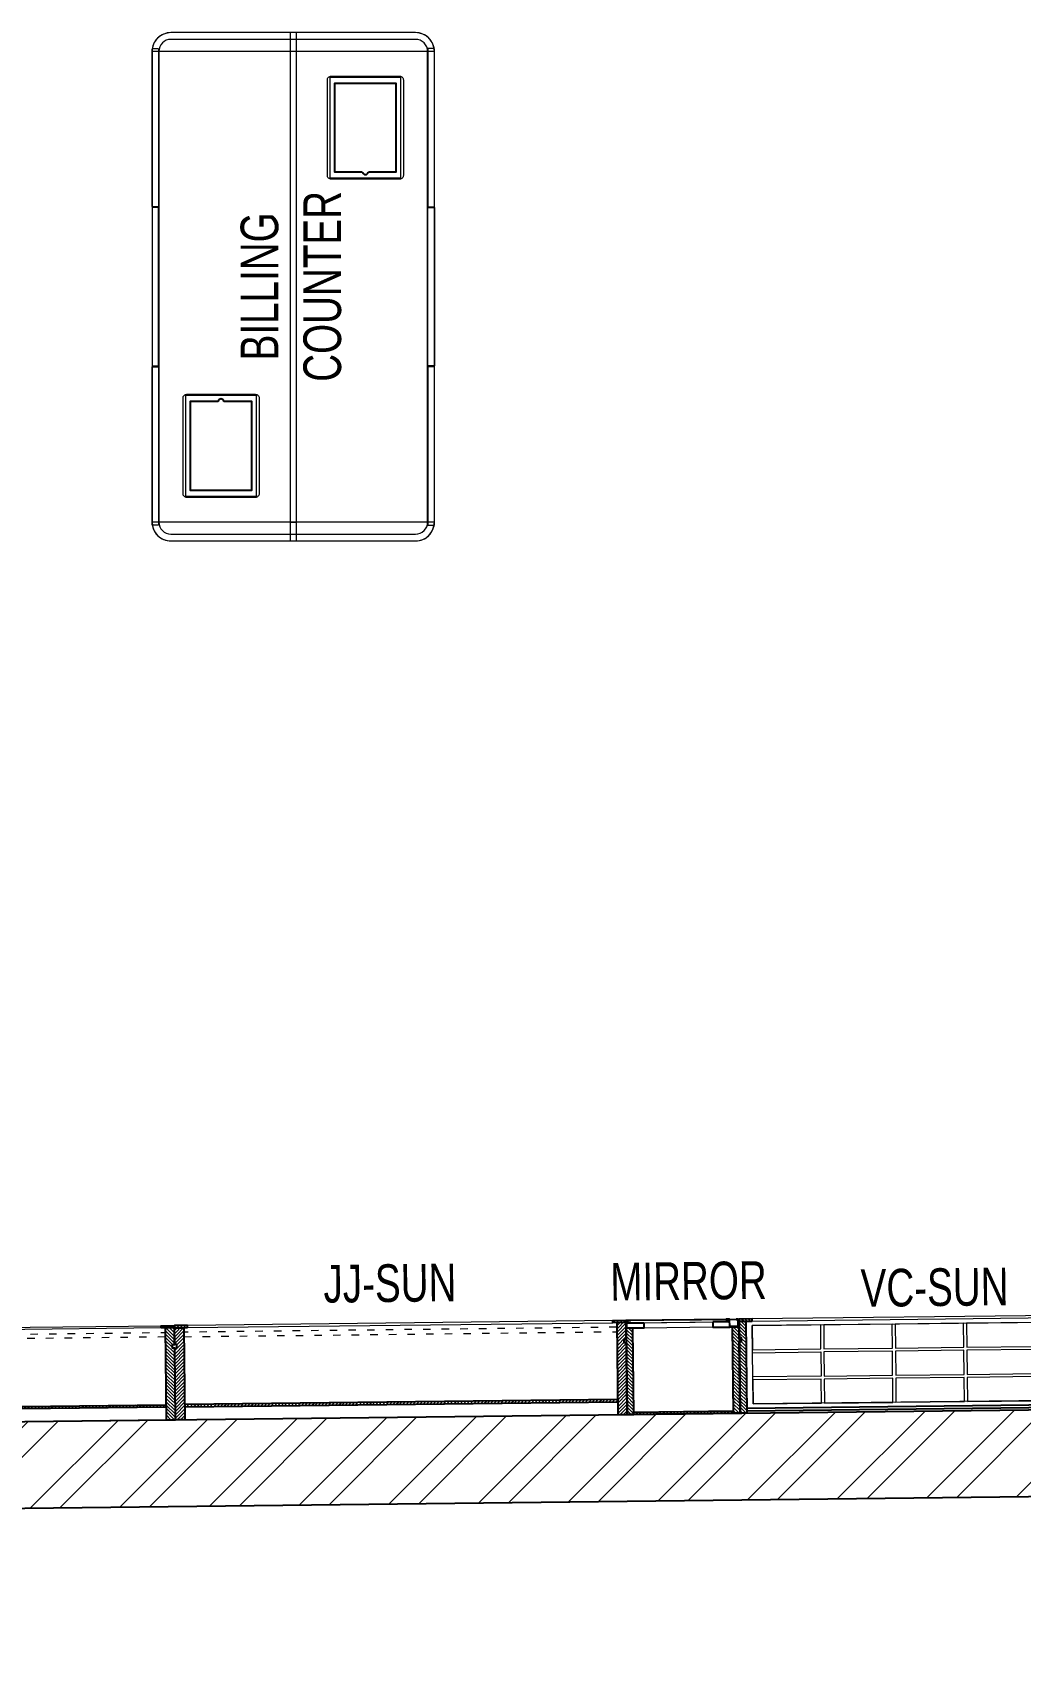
# Model space of a CAD drawing. Header units: feet. Extents: x 3550171 to 3562269, y -5726503 to -5719190.
# Drawn here: x 3555571 to 3558195, y -5726503 to -5722170 of the extents above; entities that cross this region are included whole.
import ezdxf

# ---------------------------------------------------------------- set-up
doc = ezdxf.new("R2010")
doc.units = ezdxf.units.FT
doc.header["$LTSCALE"] = 33
doc.header["$MEASUREMENT"] = 0
doc.linetypes.add('ACAD_ISO03W100', pattern=[30, 12, -18])
doc.linetypes.add('HIDDENX2', pattern=[0.75, 0.5, -0.25])
doc.layers.add('A-WALL', color=1, linetype='Continuous')
for name, color, linetype, lineweight in [('A-WALL HATCH', 251, 'Continuous', 0), ('LENS-TEXT', 31, 'Continuous', 5), ('LENS_DIMENSION', 193, 'Continuous', 0), ('LENS_TEXT', 31, 'Continuous', 5), ('LK-FF&E FLOOR', 1, 'Continuous', 9), ('LK-FF&E WALL', 1, 'Continuous', 9), ('LN-ELEVATION-1', 81, 'Continuous', 25), ('LN-ELEVATION-2', 103, 'Continuous', 20), ('LN-ELEVATION-3', 125, 'Continuous', 18), ('LN-ELEVATION-4', 145, 'Continuous', 13), ('LN-HATCH', 251, 'Continuous', 0), ('PLANO-TXT', 252, 'Continuous', 5)]:
    doc.layers.add(name, color=color, linetype=linetype, lineweight=lineweight)
doc.styles.add('LK TXT', font='GILC____.TTF', dxfattribs={"height": 100})
pattern_1 = [(45, (7858558.917, 3503823.203), (-4.4901280605, 4.4901280605), [])]

# ---------------------------------------------------------------- blocks, each defined once
blk = doc.blocks.new('A$Cf267f9f8')
at = {"layer": 'A-WALL HATCH'}
h = blk.add_hatch(dxfattribs=at)
h.set_pattern_fill('ANSI32', color=256, scale=444)
h.set_pattern_definition([(45, (-3580354.09, 5467886.61), (-117.733279, 117.733279), []), (45, (-3580275.6, 5467886.61), (-117.733279, 117.733279), [])])
h.paths.add_polyline_path([(-3603.3, 397.9), (-3603.3, -52.9), (-273.6, -4), (-273.6, 226), (-3373.3, 180.5), (-3373.3, 630.5), (-12022.4, 530.5), (-12022.4, 529.9), (-12022.7, 300.5)])
h.paths.add_polyline_path([(6.4, 896), (40.9, 5729.6), (-189.1, 5729.6), (-223.6, 896)])
h.paths.add_polyline_path([(-239.1, 6079.6), (-239.1, 6283.7), (-3339.3, 6791.4), (-3339.3, 6618.9)])
h.paths.add_polyline_path([(-3689.3, 6615.7), (-3689.3, 6848.8), (-6205.3, 7260.8), (-6219.7, 7260.7), (-6219.7, 7030.1)])
h.paths.add_polyline_path([(-6569.7, 7027.5), (-6569.7, 7257.5), (-11672.7, 7210.5), (-11672.7, 6980.5)])
at = {"layer": 'A-WALL'}
for p, q in [((-12022.7, 530.5), (-3373.3, 630.5)), ((-12020, 300.5), (-3603.3, 397.9))]:
    blk.add_line(p, q, dxfattribs=at)
blk = doc.blocks.new('JJ SH 1200')
at = {"layer": 'LN-HATCH', "ltscale": 0.5}
h = blk.add_hatch(dxfattribs=at)
h.set_pattern_fill('ANSI31', color=256, scale=2)
h.set_pattern_definition([(45, (4097187.331, 1708800.267), (-4.4901280605, 4.4901280605), [])])
h.paths.add_polyline_path([(792.1, 220), (792.1, 30), (786.1, 30), (786.1, 20), (792.1, 20), (792.1, -24), (767.1, -24), (767.1, 220)])
h.paths.add_polyline_path([(-382.9, 180), (767.1, 180), (767.1, 186), (-382.9, 186)])
h.paths.add_polyline_path([(757.1, -24), (757.1, -30), (792.1, -30), (792.1, -24)])
h.paths.add_polyline_path([(-407.9, 220), (-407.9, 30), (-401.9, 30), (-401.9, 20), (-407.9, 20), (-407.9, -24), (-382.9, -24), (-382.9, 220)])
h.paths.add_polyline_path([(-372.9, -24), (-372.9, -30), (-407.9, -30), (-407.9, -24)])
at = {"layer": 'LN-ELEVATION-1', "ltscale": 0.5}
for points in [[(-407.9, 220), (-407.9, 30), (-401.9, 30), (-401.9, 20), (-407.9, 20), (-407.9, -24), (-382.9, -24), (-382.9, 220)], [(792.1, 220), (792.1, 30), (786.1, 30), (786.1, 20), (792.1, 20), (792.1, -24), (767.1, -24), (767.1, 220)], [(-382.9, 180), (767.1, 180), (767.1, 186), (-382.9, 186)], [(-372.9, -24), (-372.9, -30), (-407.9, -30), (-407.9, -24)], [(757.1, -24), (757.1, -30), (792.1, -30), (792.1, -24)]]:
    blk.add_lwpolyline(points, close=True, dxfattribs=at)
at = {"layer": 'LN-ELEVATION-3', "ltscale": 0.5}
for p, q in [((767.1, 220), (-382.9, 220)), ((757.1, -24), (-372.9, -24)), ((-372.9, -30), (757.1, -30))]:
    blk.add_line(p, q, dxfattribs=at)
at = {"layer": 'LN-ELEVATION-4', "linetype": 'ACAD_ISO03W100', "ltscale": 0.05}
blk.add_lwpolyline([(767.1, 0), (-382.9, 0), (-382.9, -12), (767.1, -12)], close=True, dxfattribs=at)
blk = doc.blocks.new('MIRROR')
at = {"layer": 'LN-HATCH', "ltscale": 0.5}
h = blk.add_hatch(dxfattribs=at)
h.set_pattern_fill('ANSI31', color=256, scale=2)
h.set_pattern_definition([(45, (4060433.7416, 1708720.787), (-4.4901280605, 4.4901280605), [])])
h.paths.add_polyline_path([(212.9, 101.3), (230.9, 101.3), (230.9, -127.7), (212.9, -127.7)])
h.paths.add_polyline_path([(230.9, 95.3), (494.9, 95.3), (494.9, 101.3), (230.9, 101.3)])
h.paths.add_polyline_path([(512.9, 101.3), (494.9, 101.3), (494.9, -127.7), (512.9, -127.7)])
at = {"layer": 'Defpoints'}
blk.add_lwpolyline([(512.9, 101.3), (212.9, 101.3), (212.9, -148.7), (512.9, -148.7)], close=True, dxfattribs=at)
at = {"layer": 'LN-ELEVATION-1'}
for points in [[(212.9, 101.3), (230.9, 101.3), (230.9, -127.7), (212.9, -127.7)], [(230.9, 95.3), (494.9, 95.3), (494.9, 101.3), (230.9, 101.3)], [(512.9, 101.3), (494.9, 101.3), (494.9, -127.7), (512.9, -127.7)], [(259.9, -141.7), (259.9, -127.7), (214.9, -127.7), (214.9, -148.7), (223.9, -148.7), (223.9, -147.2), (216.4, -147.2), (216.4, -141.7)], [(442.9, -141.7), (442.9, -127.7), (487.9, -127.7), (487.9, -148.7), (478.9, -148.7), (478.9, -147.2), (486.4, -147.2), (486.4, -141.7)], [(504.9, -148.7), (504.9, -147.2), (509.4, -147.2), (509.4, -129.2), (487.9, -129.2), (487.9, -127.7), (510.9, -127.7), (510.9, -148.7)]]:
    blk.add_lwpolyline(points, close=True, dxfattribs=at)
at = {"layer": 'LN-ELEVATION-2'}
blk.add_lwpolyline([(259.9, -141.7), (442.9, -141.7), (442.9, -127.7), (259.9, -127.7)], close=True, dxfattribs=at)
at = {"layer": 'LN-ELEVATION-2', "color": 4, "lineweight": 0}
blk.add_lwpolyline([(216.4, -141.7), (486.4, -141.7), (486.4, -147.2), (216.4, -147.2)], close=True, dxfattribs=at)
at = {"layer": 'LN-ELEVATION-4', "ltscale": 0.5}
blk.add_line((478.9, -148.7), (223.9, -148.7), dxfattribs=at)
blk = doc.blocks.new('VC HD 1010')
at = {"layer": 'LN-HATCH', "ltscale": 0.5}
h = blk.add_hatch(dxfattribs=at)
h.set_pattern_fill('ANSI31', color=256, scale=2)
h.set_pattern_definition([(45, (3761554.586, 1795022.936), (-4.490128061, 4.490128061), [])])
h.paths.add_polyline_path([(-505.2, 24), (-505.2, -166), (-499.2, -166), (-499.2, -176), (-505.2, -176), (-505.2, -220), (-487.2, -220), (-487.2, 24)])
h = blk.add_hatch(dxfattribs=at)
h.set_pattern_fill('ANSI31', color=256, scale=2)
h.set_pattern_definition(pattern_1)
h.paths.add_polyline_path([(504.8, 24), (504.8, -166), (498.8, -166), (498.8, -176), (504.8, -176), (504.8, -220), (486.8, -220), (486.8, 24)])
h = blk.add_hatch(dxfattribs=at)
h.set_pattern_fill('ANSI31', color=256, scale=2)
h.set_pattern_definition([(45, (7858741.917, 3503823.203), (-4.4901280605, 4.4901280605), [])])
h.paths.add_polyline_path([(-470.2, -220), (-470.2, -226), (-505.2, -226), (-505.2, -220)])
h = blk.add_hatch(dxfattribs=at)
h.set_pattern_fill('ANSI31', color=256, scale=2)
h.set_pattern_definition(pattern_1)
h.paths.add_polyline_path([(476.8, -220), (476.8, -226), (511.8, -226), (511.8, -220)])
at = {"layer": 'LN-ELEVATION-1', "ltscale": 0.5}
for points in [[(-505.2, 24), (-505.2, -166), (-499.2, -166), (-499.2, -176), (-505.2, -176), (-505.2, -220), (-487.2, -220), (-487.2, 24)], [(486.8, 12), (-487.2, 12), (-487.2, 18), (486.8, 18)], [(504.8, 24), (504.8, -166), (498.8, -166), (498.8, -176), (504.8, -176), (504.8, -220), (486.8, -220), (486.8, 24)], [(-470.2, -220), (-470.2, -226), (-505.2, -226), (-505.2, -220)], [(469.8, -220), (469.8, -226), (504.8, -226), (504.8, -220)]]:
    blk.add_lwpolyline(points, close=True, dxfattribs=at)
at = {"layer": 'LN-ELEVATION-2', "ltscale": 0.5}
blk.add_lwpolyline([(470.2, 0), (-470.2, 0), (-470.2, -208), (470.2, -208)], close=True, dxfattribs=at)
at = {"layer": 'LN-ELEVATION-3', "ltscale": 0.5}
for p, q in [((-487.2, 24), (486.8, 24)), ((-470.2, -220), (469.8, -220)), ((469.8, -226), (-470.2, -226))]:
    blk.add_line(p, q, dxfattribs=at)
for points in [[(-470.2, 0), (-288.5, 0), (-288.5, -64), (-470.2, -64)], [(-280.5, 0), (-98.8, 0), (-98.8, -64), (-280.5, -64)], [(-90.8, 0), (90.8, 0), (90.8, -64), (-90.8, -64)], [(98.8, 0), (280.5, 0), (280.5, -64), (98.8, -64)], [(288.5, 0), (470.2, 0), (470.2, -64), (288.5, -64)], [(-470.2, -136), (-288.5, -136), (-288.5, -72), (-470.2, -72)], [(-280.5, -72), (-98.8, -72), (-98.8, -136), (-280.5, -136)], [(-90.8, -72), (90.8, -72), (90.8, -136), (-90.8, -136)], [(98.8, -72), (280.5, -72), (280.5, -136), (98.8, -136)], [(288.5, -72), (470.2, -72), (470.2, -136), (288.5, -136)], [(-470.2, -144), (-288.5, -144), (-288.5, -208), (-470.2, -208)], [(-280.5, -144), (-98.8, -144), (-98.8, -208), (-280.5, -208)], [(-90.8, -144), (90.8, -144), (90.8, -208), (-90.8, -208)], [(98.8, -144), (280.5, -144), (280.5, -208), (98.8, -208)], [(288.5, -144), (470.2, -144), (470.2, -208), (288.5, -208)]]:
    blk.add_lwpolyline(points, close=True, dxfattribs=at)
blk = doc.blocks.new('I-PAD Frame')
at = {"color": 3, "linetype": 'Continuous'}
blk.add_lwpolyline([(357868.7, -232321.1), (358122.7, -232321.1, 0.414214), (358132.7, -232311.1), (358132.7, -232129.1, 0.414214), (358122.7, -232119.1), (357868.7, -232119.1, 0.414214), (357858.7, -232129.1), (357858.7, -232311.1, 0.414214)], format="xyb", close=True, dxfattribs=at)
at = {"color": 3, "linetype": 'Continuous', "lineweight": 25}
blk.add_lwpolyline([(358113.2, -232229.7), (358113.2, -232302.1), (357878.2, -232302.1), (357878.2, -232138.1), (358113.2, -232138.1), (358113.2, -232210.6, 0.327538), (358114.6, -232212.5, -0.733799), (358114.6, -232227.8, 0.327538)], format="xyb", close=True, dxfattribs=at)
blk = doc.blocks.new('Billing Counter-1350')
at = {"color": 5, "linetype": 'HIDDENX2', "ltscale": 0.025}
for p, q in [((-625, -375), (-625, 375)), ((625, -375), (625, 375))]:
    blk.add_line(p, q, dxfattribs=at)
at = {"color": 0, "linetype": 'Continuous'}
for p, q in [((625, 375), (-625, 375)), ((675, -325), (675, 325)), ((-625, -375), (625, -375))]:
    blk.add_line(p, q, dxfattribs=at)
at = {"color": 2, "linetype": 'Continuous'}
blk.add_line((624, -375), (625, -375), dxfattribs=at)
at = {"color": 2, "linetype": 'HIDDENX2', "ltscale": 0.025}
for points in [[(-633, 375), (-212.4, 375), (-212.4, 358), (-633, 358)], [(210.3, 375), (-210.3, 375), (-210.3, 358), (210.3, 358)], [(212.3, 375), (632.9, 375), (632.9, 358), (212.3, 358)], [(-633, -375), (-212.4, -375), (-212.4, -358), (-633, -358)], [(210.3, -375), (-210.3, -375), (-210.3, -358), (210.3, -358)], [(212.3, -375), (632.9, -375), (632.9, -358), (212.3, -358)]]:
    blk.add_lwpolyline(points, close=True, dxfattribs=at)
at = {"color": 5, "linetype": 'Continuous'}
for points in [[(-555.9, 97.3), (-288.9, 97.3), (-288.9, 286.2), (-555.9, 286.2)], [(555.9, -97.3), (288.9, -97.3), (288.9, -286.2), (555.9, -286.2)]]:
    blk.add_lwpolyline(points, close=True, dxfattribs=at)
at = {"color": 5, "linetype": 'HIDDENX2', "ltscale": 0.025}
blk.add_lwpolyline([(625, 8.5), (-625, 8.5), (-625, -8.5), (625, -8.5)], close=True, dxfattribs=at)
at = {"color": 0, "linetype": 'Continuous'}
for centre, start, end in [((-625, 325), 90, 180), ((625, 325), 0, 90), ((625, -325), 270, 0)]:
    blk.add_arc(centre, 50, start, end, dxfattribs=at)
at = {"layer": 'LN-ELEVATION-2'}
blk.add_line((-675, 325), (-675, -325), dxfattribs=at)
for points in [[(625, 375), (-625, 375, 0.414214), (-675, 325), (-675, -325, 0.414214), (-625, -375), (625, -375, 0.414214), (675, -325), (675, 325, 0.414214)], [(625, 357), (-625, 357, 0.414214), (-657, 325), (-657, -325, 0.414214), (-625, -357), (625, -357, 0.414214), (657, -325), (657, 325, 0.414214)]]:
    blk.add_lwpolyline(points, format="xyb", close=True, dxfattribs=at)
blk.add_lwpolyline([(-675, -8.5), (675, -8.5), (675, 8.5), (-675, 8.5)], close=True, dxfattribs=at)
blk.add_arc((-625, -325), 50, 180, 270, dxfattribs=at)
at = {"color": 2, "linetype": 'Continuous', "xscale": -1, "rotation": 180}
blk.add_blockref('I-PAD Frame', (-358418.2, -232028.4), dxfattribs=at)
at = {"color": 2, "linetype": 'Continuous', "xscale": -1}
blk.add_blockref('I-PAD Frame', (358418.2, 232028.4), dxfattribs=at)
at = {"layer": 'LENS-TEXT', "color": 0, "linetype": 'Continuous', "ltscale": 3, "insert": (1, 5.6), "char_height": 100, "attachment_point": 5, "style": 'LK TXT'}
blk.add_mtext_dynamic_manual_height_columns('BILLING COUNTER', width=353.056, gutter_width=0.5, heights=[0], dxfattribs=at)

msp = doc.modelspace()

# ---------------------------------------------------------------- block references
at = {"layer": 'LENS_DIMENSION'}
msp.add_blockref('A$Cf267f9f8', (3562224, -5726450.6), dxfattribs=at)
at = {"layer": 'LK-FF&E FLOOR', "rotation": 90}
msp.add_blockref('Billing Counter-1350', (3556263.6, -5722844.6), dxfattribs=at)
at = {"layer": 'LK-FF&E WALL', "xscale": -1}
for name, p, rotation in [('VC HD 1010', (3557955.7, -5725806.4), 180.6626016268662), ('JJ SH 1200', (3555156.4, -5725642.8), 180.6626016232048), ('MIRROR', (3556936.8, -5725740.8), 180.6626016237)]:
    msp.add_blockref(name, p, dxfattribs=dict(at, rotation=rotation))
at = {"layer": 'LK-FF&E WALL', "rotation": 180.6626016238036}
msp.add_blockref('JJ SH 1200', (3556740.4, -5725624.4), dxfattribs=at)

# ---------------------------------------------------------------- texts
at = {"layer": 'LENS_TEXT', "linetype": 'Continuous', "ltscale": 3, "insert": (3557313.7, -5725485.7, -23744), "char_height": 100, "width": 324.474, "attachment_point": 5, "rotation": 0.6626, "style": 'LK TXT'}
msp.add_mtext('{\\C7;MIRROR}', dxfattribs=at)
at = {"layer": 'PLANO-TXT', "linetype": 'Continuous', "ltscale": 3, "char_height": 100, "width": 149.547, "attachment_point": 5, "rotation": 0.6626, "style": 'LK TXT'}
for s, insert in [('JJ-SUN', (3556520.5, -5725491.6, -23744)), ('VC-SUN', (3557967.4, -5725502.5, -23744))]:
    msp.add_mtext(s, dxfattribs=dict(at, insert=insert))

doc.saveas('drawing.dxf')
